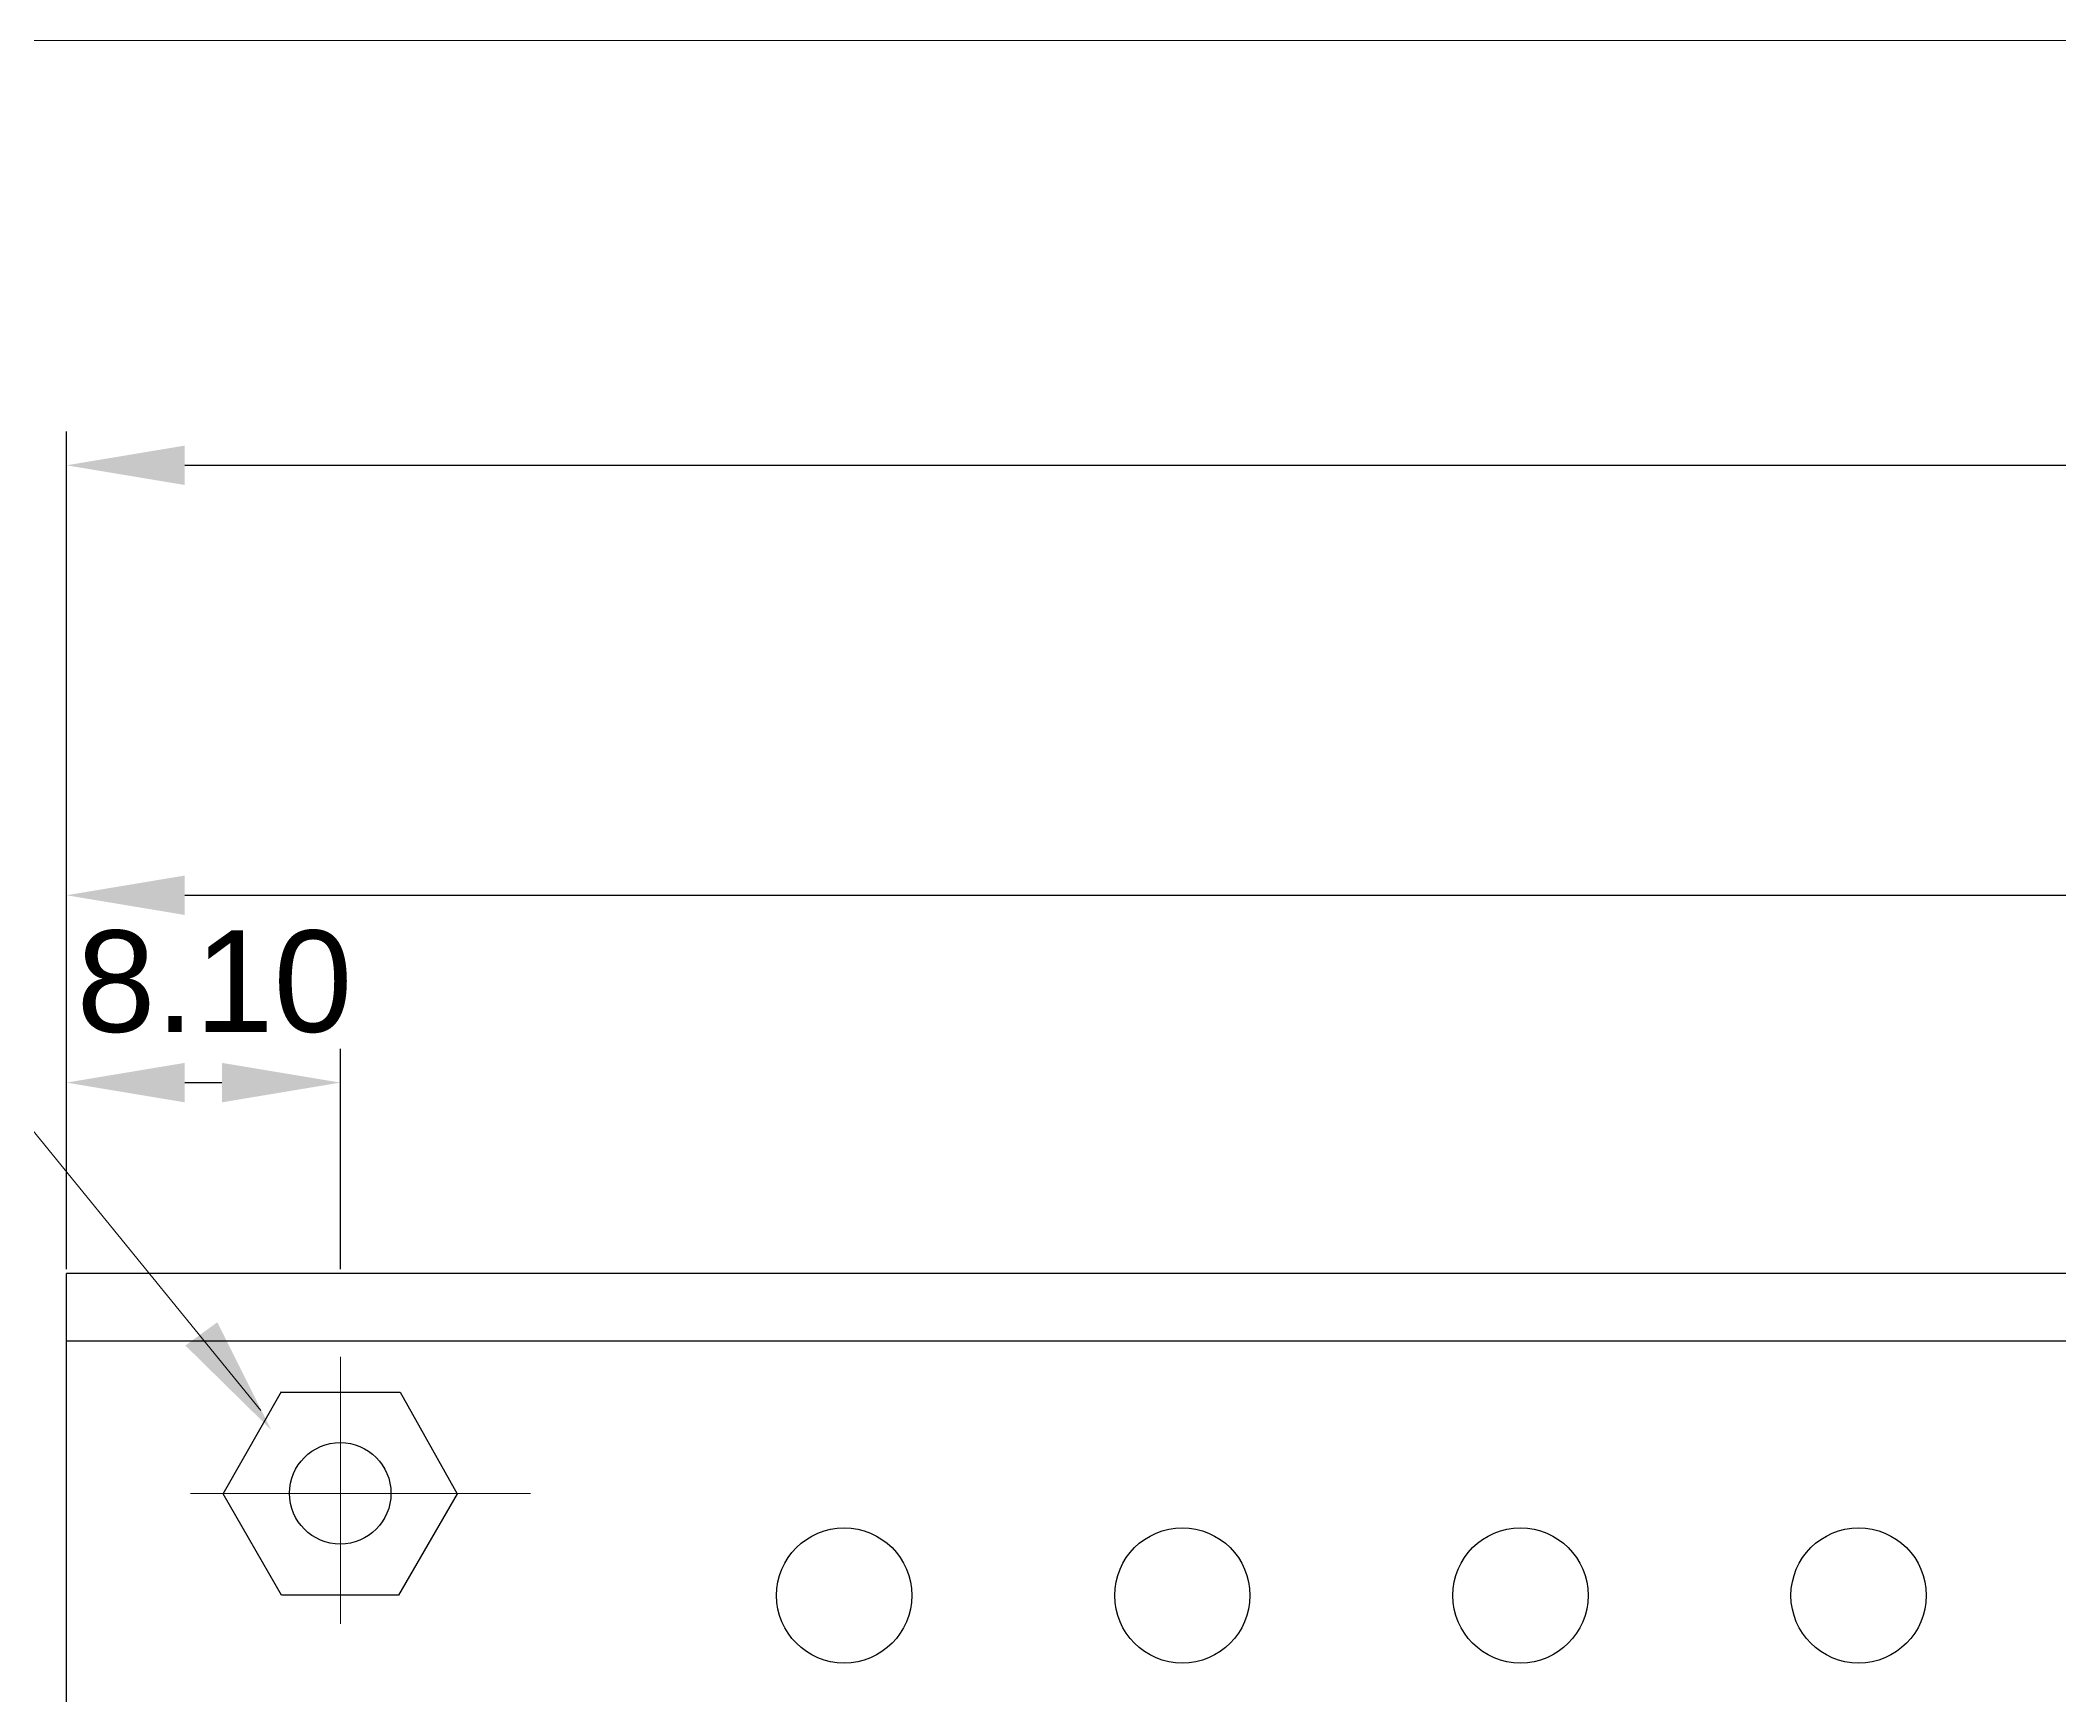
# Model space of a CAD drawing. Extents: x 20 to 965, y 10 to 705.
# Drawn here: x 358.3 to 418, y 656 to 705 of the extents above; entities that cross this region are included whole.
import ezdxf
from ezdxf.enums import TextEntityAlignment as Align

# ---------------------------------------------------------------- set-up
doc = ezdxf.new("R2010")
doc.units = 0
doc.header["$MEASUREMENT"] = 0
doc.layers.get('0').update_dxf_attribs({"linetype": 'CONTINUOUS'})
doc.layers.get('DEFPOINTS').update_dxf_attribs({"linetype": 'CONTINUOUS'})
for name, color, linetype, lineweight in [('DIM', 1, 'CONTINUOUS', 13), ('EMNE', 3, 'CONTINUOUS', 30), ('HOVED', 7, 'CONTINUOUS', 20)]:
    doc.layers.add(name, color=color, linetype=linetype, lineweight=lineweight)
doc.styles.get("Standard").update_dxf_attribs({"font": ''})
doc.styles.get('STANDARD').set_extended_font_data('Arial')
doc.dimstyles.get("Standard").update_dxf_attribs({"dimtxt": 0.18, "dimasz": 0.18, "dimexe": 0.18, "dimexo": 0.0625, "dimgap": 0.09, "dimtad": 0, "dimtih": 1, "dimtoh": 1, "dimdec": 4, "dimzin": 0, "dimdsep": 46, "dimtxsty": 'STANDARD', "dimcen": 0.09, "dimadec": 0, "dimazin": 0, "dimtfac": 1, "dimtdec": 4, "dimtofl": 0, "dimtmove": 0, "dimatfit": 3, "dimfxl": 1, "dimtolj": 1, "dimtzin": 0, "dimarcsym": 0})

# ---------------------------------------------------------------- blocks, each defined once
blk = doc.blocks.new('*D5')
at = {"color": 0, "linetype": 'ByBlock'}
for p, q in [((305.074, 691.177), (305.074, 697.698)), ((313.174, 691.177), (313.174, 697.698)), ((308.574, 696.698), (309.674, 696.698))]:
    blk.add_line(p, q, dxfattribs=at)
for points in [[(308.574, 696.115), (308.574, 697.282), (305.074, 696.698)], [(309.674, 696.115), (309.674, 697.282), (313.174, 696.698)]]:
    blk.add_solid(points, dxfattribs=at)
at = {"layer": 'DEFPOINTS', "color": 0, "linetype": 'ByBlock'}
for p in [(313.174, 696.698), (305.074, 690.177), (313.174, 690.177)]:
    blk.add_point(p, dxfattribs=at)
at = {"color": 0, "linetype": 'ByBlock'}
blk.add_text('8.10', height=3, dxfattribs=at).set_placement((305.374, 698.198))
blk = doc.blocks.new('*D7')
at = {"color": 0, "linetype": 'ByBlock'}
for p, q in [((304.07, 653.68), (287.473, 653.68)), ((288.473, 621.68), (288.473, 650.18)), ((304.07, 618.18), (287.473, 618.18))]:
    blk.add_line(p, q, dxfattribs=at)
for points in [[(289.056, 650.18), (287.889, 650.18), (288.473, 653.68)], [(289.056, 621.68), (287.889, 621.68), (288.473, 618.18)]]:
    blk.add_solid(points, dxfattribs=at)
at = {"layer": 'DEFPOINTS', "color": 0, "linetype": 'ByBlock'}
for p in [(288.473, 653.68), (305.07, 653.68), (305.07, 618.18)]:
    blk.add_point(p, dxfattribs=at)
at = {"color": 0, "linetype": 'ByBlock'}
blk.add_text('35.50', height=3, rotation=90, dxfattribs=at).set_placement((286.973, 630.18))
blk = doc.blocks.new('*D50')
at = {"color": 0, "linetype": 'ByBlock'}
for p, q in [((355.074, 669.527), (355.074, 680.716)), ((495.074, 669.527), (495.074, 680.716)), ((358.574, 679.716), (491.574, 679.716))]:
    blk.add_line(p, q, dxfattribs=at)
for points in [[(358.574, 680.299), (358.574, 679.133), (355.074, 679.716)], [(491.574, 680.299), (491.574, 679.133), (495.074, 679.716)]]:
    blk.add_solid(points, dxfattribs=at)
at = {"layer": 'DEFPOINTS', "color": 0, "linetype": 'ByBlock'}
for p in [(495.074, 679.716), (355.074, 668.527), (495.074, 668.527)]:
    blk.add_point(p, dxfattribs=at)
at = {"color": 0, "linetype": 'ByBlock'}
blk.add_text('140.00', height=3, dxfattribs=at).set_placement((425.074, 682.716), align=Align.MIDDLE_CENTER)
blk = doc.blocks.new('*D51')
at = {"color": 0, "linetype": 'ByBlock'}
for p, q in [((355.074, 669.527), (355.074, 693.433)), ((771.074, 669.527), (771.074, 693.433)), ((358.574, 692.433), (767.574, 692.433))]:
    blk.add_line(p, q, dxfattribs=at)
for points in [[(358.574, 693.016), (358.574, 691.849), (355.074, 692.433)], [(767.574, 693.016), (767.574, 691.849), (771.074, 692.433)]]:
    blk.add_solid(points, dxfattribs=at)
at = {"layer": 'DEFPOINTS', "color": 0, "linetype": 'ByBlock'}
for p in [(771.074, 692.433), (355.074, 668.527), (771.074, 668.527)]:
    blk.add_point(p, dxfattribs=at)
at = {"color": 0, "linetype": 'ByBlock'}
blk.add_text('416.00', height=3, dxfattribs=at).set_placement((563.074, 695.433), align=Align.MIDDLE_CENTER)

msp = doc.modelspace()

# ---------------------------------------------------------------- linework, layer by layer
at = {"layer": 'DIM'}
msp.add_line((364.81858, 664.47428), (352.41858, 679.71428), dxfattribs=at)
at = {"layer": 'DIM', "color": 1, "linetype": 'Continuous'}
for p, q in [((367.17642, 666.06086), (367.17642, 658.16432)), ((372.79442, 662.02561), (362.74117, 662.02561))]:
    msp.add_line(p, q, dxfattribs=at)
at = {"layer": 'DIM', "linetype": 'ByBlock'}
msp.add_solid([(363.53407, 667.08607), (362.59042, 666.40004), (365.12033, 663.9121)], dxfattribs=at)
at = {"layer": 'EMNE', "linetype": 'Continuous'}
msp.add_line((359.07412, 626.52671), (359.07412, 668.52671), dxfattribs=at)
at = {"layer": 'EMNE'}
for p, q in [((819.07412, 668.52671), (359.07412, 668.52671)), ((817.07412, 666.52671), (359.07412, 666.52671)), ((363.70412, 662.01671), (365.43412, 665.03671)), ((365.43412, 665.01671), (368.94412, 665.01671)), ((368.94412, 665.01671), (370.62412, 662.01671)), ((365.43412, 659.01671), (363.70412, 662.01671)), ((370.62412, 662.01671), (368.89412, 659.01671)), ((368.89412, 659.01671), (365.43412, 659.01671))]:
    msp.add_line(p, q, dxfattribs=at)
at = {"layer": 'EMNE', "linetype": 'Continuous'}
for centre, radius in [((367.17045, 662.0278), 1.5), ((382.07412, 659.00671), 2), ((392.07412, 659.00671), 2), ((402.07412, 659.00671), 2), ((412.07412, 659.00671), 2)]:
    msp.add_circle(centre, radius, dxfattribs=at)
at = {"layer": 'HOVED'}
msp.add_line((965, 705), (20, 705), dxfattribs=at)

# ---------------------------------------------------------------- dimensions: what is measured, and where the dimension line sits
at = {"layer": 'DIM'}
for base, p2, picture, middle in [((775.07412, 692.43277), (775.07412, 668.52671), '*D51', (567.07412, 695.43277)), ((499.07412, 679.71589), (499.07412, 668.52671), '*D50', (429.07412, 682.71589))]:
    dim = msp.add_linear_dim(base=base, p1=(359.07412, 668.52671), p2=p2, dimstyle='Standard', dxfattribs=at)
    dim.commit()
    dim.dimension.update_dxf_attribs({"geometry": picture, "text_midpoint": middle, "insert": (4, 0)})
at = {"layer": 'DIM', "linetype": 'Continuous'}
dim = msp.add_linear_dim(base=(367.17412, 674.17514), p1=(359.07412, 667.65346), p2=(367.17412, 667.65346), dimstyle='Standard', dxfattribs=at)
dim.commit()
dim.dimension.update_dxf_attribs({"geometry": '*D5', "text_midpoint": (363.12412, 677.17514), "insert": (54, -22.52325)})
at = {"layer": 'DIM'}
dim = msp.add_linear_dim(base=(342.47266, 662.03), p1=(359.07, 626.53), p2=(359.07, 662.03), angle=90, dimstyle='Standard', dxfattribs=at)
dim.commit()
dim.dimension.update_dxf_attribs({"geometry": '*D7', "text_midpoint": (339.47266, 644.28), "insert": (54, 8.35)})

doc.saveas('drawing.dxf')
